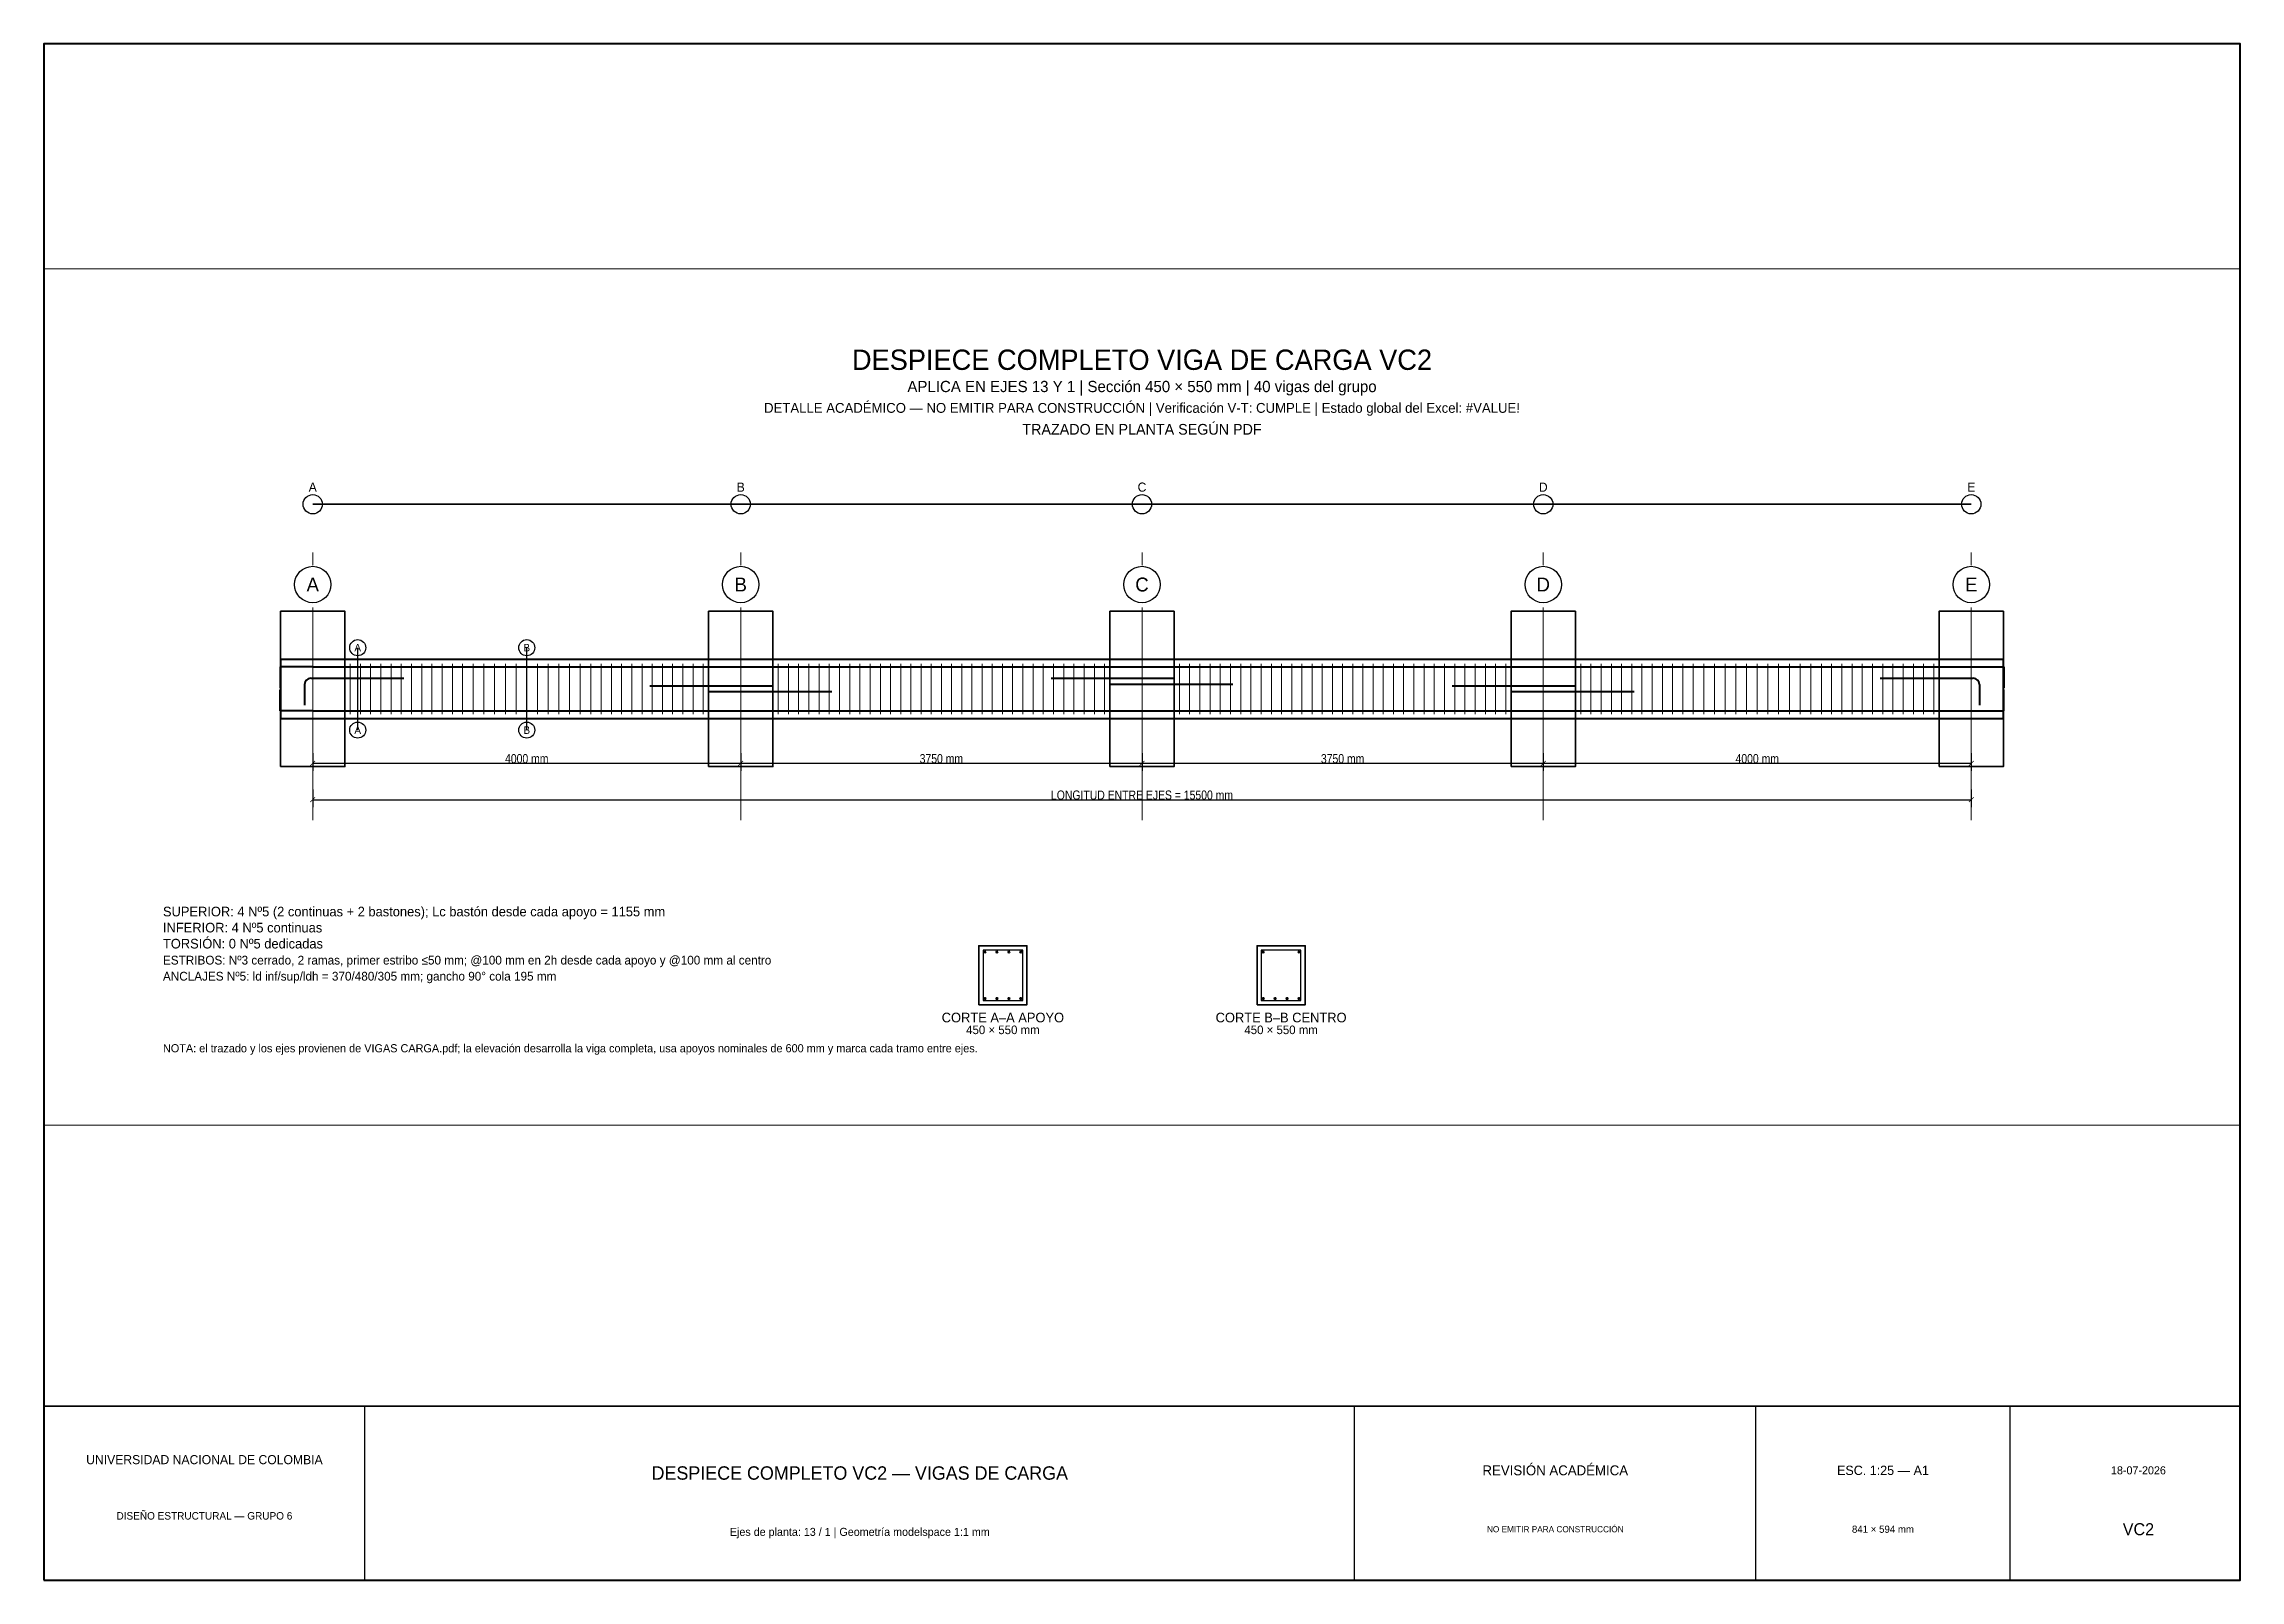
# Paper-space layout 'VC2_CARGA' of a CAD drawing. Header units: millimetres. Extents: x 10 to 831, y 10 to 584.
# The model-space entities are those that its viewports show. They can reach past a viewport. Long polylines and large blocks are cut down to what shows.
import ezdxf
from ezdxf.enums import TextEntityAlignment as Align

# ---------------------------------------------------------------- set-up
doc = ezdxf.new("R2010")
doc.units = ezdxf.units.MM
doc.linetypes.add('CENTER', pattern=[5.08, 3.175, -0.635, 0.635, -0.635])
for name, color, linetype in [('COLUMNAS', 7, 'Continuous'), ('CORTES', 7, 'Continuous'), ('COTAS', 7, 'Continuous'), ('EJES', 7, 'Continuous'), ('ESTRIBOS', 7, 'Continuous'), ('MARCO', 7, 'Continuous'), ('REF_INF', 7, 'Continuous'), ('REF_SUP_BASTON', 7, 'Continuous'), ('REF_SUP_CONT', 7, 'Continuous'), ('REF_TORSION', 7, 'Continuous'), ('TEXTO', 7, 'Continuous'), ('TRAZADO_PLANTA', 7, 'Continuous'), ('VIGA', 7, 'Continuous')]:
    doc.layers.add(name, color=color, linetype=linetype)
doc.styles.add('OpenSansCondensed-Light', font='OpenSansCondensed-Light.ttf')
doc.dimstyles.new('EZDXF', dxfattribs={"dimtxt": 0.25, "dimasz": 0.175, "dimexe": 0.375, "dimexo": 0.125, "dimgap": 0.1, "dimtad": 1, "dimlfac": 100, "dimzin": 12, "dimdsep": 46, "dimtxsty": 'OpenSansCondensed-Light', "dimblk": 'ARCHTICK', "dimcen": 2.5, "dimazin": 3, "dimtfac": 0.5, "dimtmove": 2, "dimatfit": 3})

# ---------------------------------------------------------------- blocks, each defined once
blk = doc.blocks.new('_ARCHTICK')
at = {"color": 0, "linetype": 'BYBLOCK', "const_width": 0.15}
blk.add_lwpolyline([(-0.5, -0.5), (0.5, 0.5)], dxfattribs=at)

msp = doc.modelspace()

# ---------------------------------------------------------------- linework, layer by layer
at = {"layer": 'COLUMNAS', "color": 7, "lineweight": 35}
for points in [[(1450, -5350), (2050, -5350), (2050, -3900), (1450, -3900)], [(5450, -5350), (6050, -5350), (6050, -3900), (5450, -3900)], [(9200, -5350), (9800, -5350), (9800, -3900), (9200, -3900)], [(12950, -5350), (13550, -5350), (13550, -3900), (12950, -3900)], [(16950, -5350), (17550, -5350), (17550, -3900), (16950, -3900)]]:
    msp.add_lwpolyline(points, close=True, dxfattribs=at)
at = {"layer": 'CORTES', "color": 7, "lineweight": 25}
for p, q in [((2170, -5010), (2170, -4240)), ((3750, -5010), (3750, -4240))]:
    msp.add_line(p, q, dxfattribs=at)
for centre in [(2170, -4240), (3750, -4240), (2170, -5010), (3750, -5010)]:
    msp.add_circle(centre, 75, dxfattribs=at)
at = {"layer": 'EJES', "color": 7, "linetype": 'CENTER', "lineweight": 18}
for p, q in [((1750, -5850), (1750, -3350)), ((5750, -5850), (5750, -3350)), ((9500, -5850), (9500, -3350)), ((13250, -5850), (13250, -3350)), ((17250, -5850), (17250, -3350))]:
    msp.add_line(p, q, dxfattribs=at)
at = {"layer": 'EJES', "color": 7, "lineweight": 25}
for centre in [(1750, -3650), (5750, -3650), (9500, -3650), (13250, -3650), (17250, -3650)]:
    msp.add_circle(centre, 170, dxfattribs=at)
at = {"layer": 'ESTRIBOS', "color": 7, "lineweight": 15}
for p, q in [((2100, -4860), (2100, -4390)), ((2195.45455, -4860), (2195.45455, -4390)), ((2290.90909, -4860), (2290.90909, -4390)), ((2386.36364, -4860), (2386.36364, -4390)), ((2481.81818, -4860), (2481.81818, -4390)), ((2577.27273, -4860), (2577.27273, -4390)), ((2672.72727, -4860), (2672.72727, -4390)), ((2768.18182, -4860), (2768.18182, -4390)), ((2863.63636, -4860), (2863.63636, -4390)), ((2959.09091, -4860), (2959.09091, -4390)), ((3054.54545, -4860), (3054.54545, -4390)), ((3150, -4860), (3150, -4390)), ((3250, -4860), (3250, -4390)), ((3350, -4860), (3350, -4390)), ((3450, -4860), (3450, -4390)), ((3550, -4860), (3550, -4390)), ((3650, -4860), (3650, -4390)), ((3750, -4860), (3750, -4390)), ((3850, -4860), (3850, -4390)), ((3950, -4860), (3950, -4390)), ((4050, -4860), (4050, -4390)), ((4150, -4860), (4150, -4390)), ((4250, -4860), (4250, -4390)), ((4350, -4860), (4350, -4390)), ((4445.45454, -4860), (4445.45454, -4390)), ((4540.90909, -4860), (4540.90909, -4390)), ((4636.36364, -4860), (4636.36364, -4390)), ((4731.81818, -4860), (4731.81818, -4390)), ((4827.27273, -4860), (4827.27273, -4390)), ((4922.72727, -4860), (4922.72727, -4390)), ((5018.18182, -4860), (5018.18182, -4390)), ((5113.63636, -4860), (5113.63636, -4390)), ((5209.09091, -4860), (5209.09091, -4390)), ((5304.54546, -4860), (5304.54546, -4390)), ((5400, -4860), (5400, -4390)), ((6100, -4860), (6100, -4390)), ((6195.45454, -4860), (6195.45454, -4390)), ((6290.90909, -4860), (6290.90909, -4390)), ((6386.36364, -4860), (6386.36364, -4390)), ((6481.81818, -4860), (6481.81818, -4390)), ((6577.27273, -4860), (6577.27273, -4390)), ((6672.72727, -4860), (6672.72727, -4390)), ((6768.18182, -4860), (6768.18182, -4390)), ((6863.63636, -4860), (6863.63636, -4390)), ((6959.09091, -4860), (6959.09091, -4390)), ((7054.54546, -4860), (7054.54546, -4390)), ((7150, -4860), (7150, -4390)), ((7245, -4860), (7245, -4390)), ((7340, -4860), (7340, -4390)), ((7435, -4860), (7435, -4390)), ((7530, -4860), (7530, -4390)), ((7625, -4860), (7625, -4390)), ((7720, -4860), (7720, -4390)), ((7815, -4860), (7815, -4390)), ((7910, -4860), (7910, -4390)), ((8005, -4860), (8005, -4390)), ((8100, -4860), (8100, -4390)), ((8195.45455, -4860), (8195.45455, -4390)), ((8290.90909, -4860), (8290.90909, -4390)), ((8386.36364, -4860), (8386.36364, -4390)), ((8481.81818, -4860), (8481.81818, -4390)), ((8577.27273, -4860), (8577.27273, -4390)), ((8672.72727, -4860), (8672.72727, -4390)), ((8768.18182, -4860), (8768.18182, -4390)), ((8863.63636, -4860), (8863.63636, -4390)), ((8959.09091, -4860), (8959.09091, -4390)), ((9054.54545, -4860), (9054.54545, -4390)), ((9150, -4860), (9150, -4390)), ((9850, -4860), (9850, -4390)), ((9945.45455, -4860), (9945.45455, -4390)), ((10040.90909, -4860), (10040.90909, -4390)), ((10136.36364, -4860), (10136.36364, -4390)), ((10231.81818, -4860), (10231.81818, -4390)), ((10327.27273, -4860), (10327.27273, -4390)), ((10422.72727, -4860), (10422.72727, -4390)), ((10518.18182, -4860), (10518.18182, -4390)), ((10613.63636, -4860), (10613.63636, -4390)), ((10709.09091, -4860), (10709.09091, -4390)), ((10804.54545, -4860), (10804.54545, -4390)), ((10900, -4860), (10900, -4390)), ((10995, -4860), (10995, -4390)), ((11090, -4860), (11090, -4390)), ((11185, -4860), (11185, -4390)), ((11280, -4860), (11280, -4390)), ((11375, -4860), (11375, -4390)), ((11470, -4860), (11470, -4390)), ((11565, -4860), (11565, -4390)), ((11660, -4860), (11660, -4390)), ((11755, -4860), (11755, -4390)), ((11850, -4860), (11850, -4390)), ((11945.45455, -4860), (11945.45455, -4390)), ((12040.90909, -4860), (12040.90909, -4390)), ((12136.36364, -4860), (12136.36364, -4390)), ((12231.81818, -4860), (12231.81818, -4390)), ((12327.27273, -4860), (12327.27273, -4390)), ((12422.72727, -4860), (12422.72727, -4390)), ((12518.18182, -4860), (12518.18182, -4390)), ((12613.63636, -4860), (12613.63636, -4390)), ((12709.09091, -4860), (12709.09091, -4390)), ((12804.54545, -4860), (12804.54545, -4390)), ((12900, -4860), (12900, -4390)), ((13600, -4860), (13600, -4390)), ((13695.45455, -4860), (13695.45455, -4390)), ((13790.90909, -4860), (13790.90909, -4390)), ((13886.36364, -4860), (13886.36364, -4390)), ((13981.81818, -4860), (13981.81818, -4390)), ((14077.27273, -4860), (14077.27273, -4390)), ((14172.72727, -4860), (14172.72727, -4390)), ((14268.18182, -4860), (14268.18182, -4390)), ((14363.63636, -4860), (14363.63636, -4390)), ((14459.09091, -4860), (14459.09091, -4390)), ((14554.54545, -4860), (14554.54545, -4390)), ((14650, -4860), (14650, -4390)), ((14750, -4860), (14750, -4390)), ((14850, -4860), (14850, -4390)), ((14950, -4860), (14950, -4390)), ((15050, -4860), (15050, -4390)), ((15150, -4860), (15150, -4390)), ((15250, -4860), (15250, -4390)), ((15350, -4860), (15350, -4390)), ((15450, -4860), (15450, -4390)), ((15550, -4860), (15550, -4390)), ((15650, -4860), (15650, -4390)), ((15750, -4860), (15750, -4390)), ((15850, -4860), (15850, -4390)), ((15945.45455, -4860), (15945.45455, -4390)), ((16040.90909, -4860), (16040.90909, -4390)), ((16136.36364, -4860), (16136.36364, -4390)), ((16231.81818, -4860), (16231.81818, -4390)), ((16327.27273, -4860), (16327.27273, -4390)), ((16422.72727, -4860), (16422.72727, -4390)), ((16518.18182, -4860), (16518.18182, -4390)), ((16613.63636, -4860), (16613.63636, -4390)), ((16709.09091, -4860), (16709.09091, -4390)), ((16804.54545, -4860), (16804.54545, -4390)), ((16900, -4860), (16900, -4390))]:
    msp.add_line(p, q, dxfattribs=at)
at = {"layer": 'ESTRIBOS', "color": 7, "lineweight": 25}
for points in [[(8015, -7535), (8385, -7535), (8385, -7065), (8015, -7065)], [(10615, -7535), (10985, -7535), (10985, -7065), (10615, -7065)]]:
    msp.add_lwpolyline(points, close=True, dxfattribs=at)
at = {"layer": 'REF_INF', "color": 7, "lineweight": 40}
for p, q in [((1445, -4830), (1445, -4635)), ((17555, -4830), (17555, -4635)), ((1750, -4830), (1445, -4830)), ((1750, -4830), (17250, -4830)), ((17250, -4830), (17555, -4830))]:
    msp.add_line(p, q, dxfattribs=at)
at = {"layer": 'REF_INF', "color": 7, "lineweight": 35}
for centre in [(8032.45, -7517.55), (8144.15, -7517.55), (8255.85, -7517.55), (8367.55, -7517.55), (10632.45, -7517.55), (10744.15, -7517.55), (10855.85, -7517.55), (10967.55, -7517.55)]:
    msp.add_circle(centre, 7.95, dxfattribs=at)
at = {"layer": 'REF_SUP_BASTON', "color": 7, "lineweight": 40}
for p, q in [((1673.07765, -4582.95), (1673.07765, -4777.95)), ((1731.02765, -4525), (2600, -4525)), ((4900, -4595), (6055, -4595)), ((5445, -4650), (6600, -4650)), ((8650, -4525), (9805, -4525)), ((9195, -4580), (10350, -4580)), ((12400, -4595), (13555, -4595)), ((12945, -4650), (14100, -4650)), ((16400, -4525), (17268.97235, -4525)), ((17326.92235, -4582.95), (17326.92235, -4777.95))]:
    msp.add_line(p, q, dxfattribs=at)
for centre, start, end in [((1731.02765, -4582.95), 90, 180), ((17268.97235, -4582.95), 0, 90)]:
    msp.add_arc(centre, 57.95, start, end, dxfattribs=at)
at = {"layer": 'REF_SUP_CONT', "color": 7, "lineweight": 40}
for p, q in [((1750, -4420), (1445, -4420)), ((1445, -4420), (1445, -4615)), ((1750, -4420), (17250, -4420)), ((17250, -4420), (17555, -4420)), ((17555, -4420), (17555, -4615))]:
    msp.add_line(p, q, dxfattribs=at)
at = {"layer": 'REF_SUP_CONT', "color": 7, "lineweight": 35}
for centre in [(8032.45, -7082.45), (8144.15, -7082.45), (8255.85, -7082.45), (8367.55, -7082.45), (10632.45, -7082.45), (10967.55, -7082.45)]:
    msp.add_circle(centre, 7.95, dxfattribs=at)
at = {"layer": 'TRAZADO_PLANTA', "color": 7, "lineweight": 35}
msp.add_lwpolyline([(1750, -2900), (5750, -2900), (9500, -2900), (13250, -2900), (17250, -2900)], dxfattribs=at)
at = {"layer": 'TRAZADO_PLANTA', "color": 7, "lineweight": 25}
for centre in [(1750, -2900), (5750, -2900), (9500, -2900), (13250, -2900), (17250, -2900)]:
    msp.add_circle(centre, 90, dxfattribs=at)
at = {"layer": 'VIGA', "color": 7, "lineweight": 40}
msp.add_lwpolyline([(1450, -4900), (17550, -4900), (17550, -4350), (1450, -4350)], close=True, dxfattribs=at)
at = {"layer": 'VIGA', "color": 7, "lineweight": 35}
for points in [[(7975, -7575), (8425, -7575), (8425, -7025), (7975, -7025)], [(10575, -7575), (11025, -7575), (11025, -7025), (10575, -7025)]]:
    msp.add_lwpolyline(points, close=True, dxfattribs=at)

# ---------------------------------------------------------------- texts
at = {"layer": 'CORTES', "color": 7}
for s, height, p in [('A', 70, (2170, -4240)), ('B', 70, (3750, -4240)), ('A', 70, (2170, -5010)), ('B', 70, (3750, -5010)), ('CORTE A–A APOYO', 90, (8200, -7695)), ('CORTE B–B CENTRO', 90, (10800, -7695))]:
    msp.add_text(s, height=height, dxfattribs=at).set_placement(p, align=Align.MIDDLE_CENTER)
at = {"layer": 'EJES', "color": 7}
for s, p in [('A', (1750, -3650)), ('B', (5750, -3650)), ('C', (9500, -3650)), ('D', (13250, -3650)), ('E', (17250, -3650))]:
    msp.add_text(s, height=130, dxfattribs=at).set_placement(p, align=Align.MIDDLE_CENTER)
at = {"layer": 'ESTRIBOS', "color": 7}
msp.add_text('ESTRIBOS: Nº3 cerrado, 2 ramas, primer estribo ≤50 mm; @100 mm en 2h desde cada apoyo y @100 mm al centro', height=82, dxfattribs=at).set_placement((350, -7200))
at = {"layer": 'REF_INF', "color": 7}
msp.add_text('INFERIOR: 4 Nº5 continuas', height=90, dxfattribs=at).set_placement((350, -6900))
at = {"layer": 'REF_SUP_CONT', "color": 7}
msp.add_text('SUPERIOR: 4 Nº5 (2 continuas + 2 bastones); Lc bastón desde cada apoyo = 1155 mm', height=90, dxfattribs=at).set_placement((350, -6750))
at = {"layer": 'REF_TORSION', "color": 7}
msp.add_text('TORSIÓN: 0 Nº5 dedicadas', height=90, dxfattribs=at).set_placement((350, -7050))
at = {"layer": 'TEXTO', "color": 7}
for s, height, p in [('DESPIECE COMPLETO VIGA DE CARGA VC2', 190, (9500, -1550)), ('APLICA EN EJES 13 Y 1 | Sección 450 × 550 mm | 40 vigas del grupo', 105, (9500, -1800)), ('DETALLE ACADÉMICO — NO EMITIR PARA CONSTRUCCIÓN | Verificación V-T: CUMPLE | Estado global del Excel: #VALUE!', 92, (9500, -2000)), ('450 × 550 mm', 80, (8200, -7810)), ('450 × 550 mm', 80, (10800, -7810))]:
    msp.add_text(s, height=height, dxfattribs=at).set_placement(p, align=Align.MIDDLE_CENTER)
for s, height, p in [('ANCLAJES Nº5: ld inf/sup/ldh = 370/480/305 mm; gancho 90° cola 195 mm', 82, (350, -7350)), ('NOTA: el trazado y los ejes provienen de VIGAS CARGA.pdf; la elevación desarrolla la viga completa, usa apoyos nominales de 600 mm y marca cada tramo entre ejes.', 76, (350, -8020))]:
    msp.add_text(s, height=height, dxfattribs=at).set_placement(p)
at = {"layer": 'TRAZADO_PLANTA', "color": 7}
for s, height, p in [('TRAZADO EN PLANTA SEGÚN PDF', 100, (9500, -2200)), ('A', 85, (1750, -2740)), ('B', 85, (5750, -2740)), ('C', 85, (9500, -2740)), ('D', 85, (13250, -2740)), ('E', 85, (17250, -2740))]:
    msp.add_text(s, height=height, dxfattribs=at).set_placement(p, align=Align.MIDDLE_CENTER)

# ---------------------------------------------------------------- dimensions: what is measured, and where the dimension line sits
at = {"layer": 'COTAS'}
for base, p1, p2, text in [((1750, -5320), (1750, -5200), (5750, -5200), '4000 mm'), ((1750, -5660), (1750, -5540), (17250, -5540), 'LONGITUD ENTRE EJES = 15500 mm'), ((5750, -5320), (5750, -5200), (9500, -5200), '3750 mm'), ((9500, -5320), (9500, -5200), (13250, -5200), '3750 mm'), ((13250, -5320), (13250, -5200), (17250, -5200), '4000 mm')]:
    msp.add_linear_dim(base=base, p1=p1, p2=p2, text=text, dimstyle='EZDXF', override={"dimtxt": 85, "dimasz": 45, "dimexe": 70, "dimexo": 25, "dimtad": 1, "dimclrd": 7, "dimclre": 7, "dimclrt": 7}, dxfattribs=at).render()

psp = doc.layouts.new('VC2_CARGA')

# ---------------------------------------------------------------- linework, layer by layer
at = {"layer": 'MARCO', "color": 7, "lineweight": 25}
for p, q in [((130, 10), (130, 75)), ((500, 10), (500, 75)), ((650, 10), (650, 75)), ((745, 10), (745, 75))]:
    psp.add_line(p, q, dxfattribs=at)
at = {"layer": 'MARCO', "color": 7, "lineweight": 40}
psp.add_lwpolyline([(10, 10), (831, 10), (831, 584), (10, 584)], close=True, dxfattribs=at)
at = {"layer": 'MARCO', "color": 7, "lineweight": 35}
psp.add_lwpolyline([(10, 10), (831, 10), (831, 75), (10, 75)], close=True, dxfattribs=at)

# ---------------------------------------------------------------- texts
at = {"layer": 'TEXTO', "color": 7}
for s, height, p in [('UNIVERSIDAD NACIONAL DE COLOMBIA', 3.4, (70, 55)), ('DESPIECE COMPLETO VC2 — VIGAS DE CARGA', 5, (315, 50)), ('REVISIÓN ACADÉMICA', 3.7, (575, 51)), ('ESC. 1:25 — A1', 3.5, (697.5, 51)), ('18-07-2026', 3, (793, 51)), ('DISEÑO ESTRUCTURAL — GRUPO 6', 2.8, (70, 34)), ('Ejes de planta: 13 / 1 | Geometría modelspace 1:1 mm', 3, (315, 28)), ('NO EMITIR PARA CONSTRUCCIÓN', 2.3, (575, 29)), ('841 × 594 mm', 2.7, (697.5, 29)), ('VC2', 4.5, (793, 29))]:
    psp.add_text(s, height=height, dxfattribs=at).set_placement(p, align=Align.MIDDLE_CENTER)

# ---------------------------------------------------------------- viewports
at = {"layer": 'VIEWPORTS'}
psp.add_viewport(center=(420.5, 340), size=(821, 320), view_center_point=(9500, -4700), view_height=8000, dxfattribs=at)

doc.saveas('drawing.dxf')
